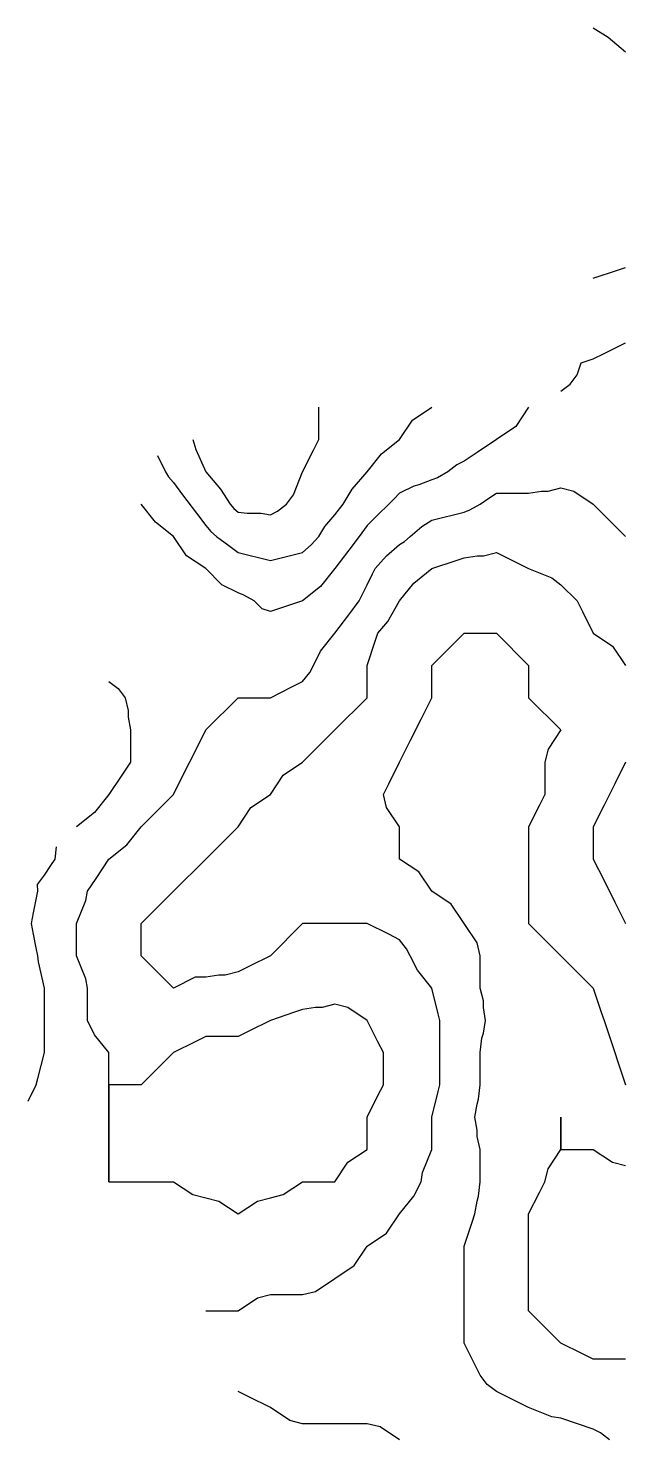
# Model space of a CAD drawing. Header units: inches. Extents: x 794995 to 811195, y 2485918 to 2508058.
# Drawn here: x 801160 to 801712, y 2504762 to 2506071 of the extents above; entities that cross this region are included whole.
import ezdxf

# ---------------------------------------------------------------- set-up
doc = ezdxf.new("R2010")
doc.units = ezdxf.units.IN
doc.header["$MEASUREMENT"] = 0
doc.layers.add('contour', color=7, linetype='Continuous')

msp = doc.modelspace()

# ---------------------------------------------------------------- linework, layer by layer
at = {"layer": 'contour'}
for points in [[(801715.2, 2506048.4), (801699, 2506062.2), (801685.2, 2506070.9)], [(801685.2, 2505838.4), (801707.7, 2505845.9), (801715.2, 2505848.4)], [(801655.2, 2505733.4), (801663.7, 2505739.8), (801670.2, 2505748.4), (801673.9, 2505759.6), (801685.2, 2505763.4), (801695.2, 2505768.4), (801715.2, 2505778.4)], [(801625.2, 2505718.4), (801613.2, 2505700.4), (801595.2, 2505688.4), (801577.2, 2505676.4), (801565.2, 2505668.4), (801558.5, 2505665), (801550.2, 2505658.4), (801540.6, 2505652.9), (801535.2, 2505650.9), (801523.2, 2505646.4), (801518.5, 2505645), (801505.2, 2505638.4), (801500.2, 2505633.4), (801495.2, 2505628.4), (801485.2, 2505618.4), (801475.2, 2505608.4), (801467.7, 2505598.4), (801458, 2505585.5), (801445.2, 2505568.4), (801431.8, 2505551.7), (801415.2, 2505538.4), (801392.7, 2505530.9), (801385.2, 2505528.4), (801377.7, 2505530.9), (801370.2, 2505538.4), (801360.6, 2505543.8), (801355.2, 2505545.9), (801340.2, 2505553.4), (801325.2, 2505568.4), (801307.2, 2505580.4), (801295.2, 2505598.4), (801278.5, 2505611.7), (801265.2, 2505628.4)], [(801280.2, 2505673.4), (801287.7, 2505658.4), (801290.5, 2505653.7), (801295.2, 2505648.4), (801303.7, 2505636.9), (801316.6, 2505619.8), (801325.2, 2505608.4), (801329.8, 2505603), (801335.2, 2505598.4), (801346.6, 2505589.8), (801355.2, 2505583.4), (801385.2, 2505575.9), (801415.2, 2505583.4), (801423.2, 2505590.4), (801430.2, 2505598.4), (801435.9, 2505607.6), (801445.2, 2505618.4), (801452.7, 2505628.4), (801461.3, 2505642.2), (801475.2, 2505658.4), (801488.5, 2505675), (801505.2, 2505688.4), (801517.2, 2505706.4), (801535.2, 2505718.4)], [(801313.2, 2505688.4), (801315.9, 2505679.1), (801325.2, 2505658.4), (801339, 2505642.2), (801347.7, 2505628.4), (801351.2, 2505624.4), (801355.2, 2505620.9), (801363.7, 2505619.8), (801376.6, 2505619.8), (801385.2, 2505618.4), (801391.8, 2505621.7), (801400.2, 2505628.4), (801406.6, 2505636.9), (801415.2, 2505658.4), (801425.2, 2505678.4), (801430.2, 2505688.4), (801430.2, 2505718.4)], [(801235.2, 2504998.4), (801235.2, 2505118.4), (801221.8, 2505135), (801215.2, 2505148.4), (801215.2, 2505178.4), (801213.7, 2505186.9), (801205.2, 2505208.4), (801205.2, 2505238.4), (801213.7, 2505259.8), (801215.2, 2505268.4), (801223.2, 2505280.4), (801235.2, 2505298.4), (801251.8, 2505311.7), (801265.2, 2505328.4), (801295.2, 2505358.4), (801305.2, 2505378.4), (801315.2, 2505398.4), (801325.2, 2505418.4), (801355.2, 2505448.4), (801385.2, 2505448.4), (801405.2, 2505458.4), (801415.2, 2505463.4), (801421.8, 2505471.7), (801425.2, 2505478.4), (801431.8, 2505491.7), (801445.2, 2505508.4), (801458, 2505525.5), (801467.7, 2505538.4), (801470.2, 2505543.4), (801475.2, 2505553.4), (801480.2, 2505563.4), (801482.7, 2505568.4), (801493.2, 2505580.4), (801505.2, 2505590.9), (801509.8, 2505593.7), (801515.2, 2505598.4), (801525.9, 2505607.6), (801535.2, 2505613.4), (801565.2, 2505620.9), (801570.6, 2505622.9), (801580.2, 2505628.4), (801589.2, 2505634.4), (801595.2, 2505638.4), (801625.2, 2505638.4), (801637.2, 2505640.4), (801643.2, 2505640.4), (801655.2, 2505643.4), (801667.2, 2505640.4), (801685.2, 2505628.4), (801715.2, 2505598.4)], [(801325.2, 2504878.4), (801355.2, 2504878.4), (801373.2, 2504890.4), (801385.2, 2504893.4), (801415.2, 2504893.4), (801427.2, 2504896.4), (801445.2, 2504908.4), (801463.2, 2504920.4), (801475.2, 2504938.4), (801493.2, 2504950.4), (801505.2, 2504968.4), (801518.5, 2504985), (801525.2, 2504998.4), (801526.6, 2505006.9), (801535.2, 2505028.4), (801535.2, 2505058.4), (801541.2, 2505082.4), (801542.7, 2505088.4), (801542.7, 2505148.4), (801541.2, 2505154.4), (801535.2, 2505178.4), (801521.8, 2505195), (801515.2, 2505208.4), (801511.8, 2505215), (801505.2, 2505223.4), (801495.2, 2505228.4), (801475.2, 2505238.4), (801415.2, 2505238.4), (801385.2, 2505208.4), (801365.2, 2505198.4), (801355.2, 2505193.4), (801343.2, 2505190.4), (801337.2, 2505190.4), (801325.2, 2505188.4), (801315.2, 2505188.4), (801295.2, 2505178.4), (801265.2, 2505208.4), (801265.2, 2505238.4), (801295.2, 2505268.4), (801325.2, 2505298.4), (801355.2, 2505328.4), (801367.2, 2505346.4), (801385.2, 2505358.4), (801397.2, 2505376.4), (801415.2, 2505388.4), (801445.2, 2505418.4), (801475.2, 2505448.4), (801475.2, 2505478.4), (801482.7, 2505500.9), (801485.2, 2505508.4), (801494.2, 2505519.3), (801505.2, 2505538.4), (801518.5, 2505555), (801535.2, 2505568.4), (801557.7, 2505575.9), (801565.2, 2505578.4), (801577.2, 2505580.4), (801583.2, 2505580.4), (801595.2, 2505583.4), (801605.2, 2505578.4), (801625.2, 2505568.4), (801646.6, 2505559.8), (801655.2, 2505553.4), (801670.2, 2505538.4), (801675.2, 2505528.4), (801685.2, 2505508.4), (801703.2, 2505496.4), (801715.2, 2505478.4)], [(801700.2, 2504758.4), (801691.8, 2504765), (801685.2, 2504768.4), (801655.2, 2504778.4), (801646.6, 2504779.8), (801625.2, 2504788.4), (801605.2, 2504798.4), (801595.2, 2504803.4), (801586.6, 2504809.8), (801580.2, 2504818.4), (801575.2, 2504828.4), (801565.2, 2504848.4), (801565.2, 2504938.4), (801572.7, 2504960.9), (801575.2, 2504968.4), (801577.2, 2504980.4), (801578.5, 2504985), (801580.2, 2504998.4), (801580.2, 2505028.4), (801577.2, 2505040.4), (801577.2, 2505046.4), (801575.2, 2505058.4), (801577.2, 2505070.4), (801578.5, 2505075), (801580.2, 2505088.4), (801580.2, 2505118.4), (801581.8, 2505131.7), (801583.2, 2505136.4), (801585.2, 2505148.4), (801583.2, 2505160.4), (801583.2, 2505166.4), (801580.2, 2505178.4), (801580.2, 2505208.4), (801577.2, 2505220.4), (801553.2, 2505256.4), (801535.2, 2505268.4), (801523.2, 2505286.4), (801505.2, 2505298.4), (801505.2, 2505328.4), (801493.2, 2505346.4), (801490.2, 2505358.4), (801495.2, 2505368.4), (801505.2, 2505388.4), (801515.2, 2505408.4), (801525.2, 2505428.4), (801535.2, 2505448.4), (801535.2, 2505478.4), (801565.2, 2505508.4), (801595.2, 2505508.4), (801625.2, 2505478.4), (801625.2, 2505448.4), (801655.2, 2505418.4), (801643.2, 2505400.4), (801640.2, 2505388.4), (801640.2, 2505358.4), (801635.2, 2505348.4), (801625.2, 2505328.4), (801625.2, 2505238.4), (801685.2, 2505178.4), (801692.7, 2505155.9), (801695.2, 2505148.4), (801705.2, 2505118.4), (801707.7, 2505110.9), (801715.2, 2505088.4)], [(801235.2, 2505463.4), (801243.7, 2505456.9), (801250.2, 2505448.4), (801253.2, 2505436.4), (801253.2, 2505430.4), (801255.2, 2505418.4), (801255.2, 2505388.4), (801247.2, 2505376.4), (801235.2, 2505358.4), (801221.8, 2505341.7), (801205.2, 2505328.4)], [(801715.2, 2505388.4), (801705.2, 2505368.4), (801700.2, 2505358.4), (801695.2, 2505348.4), (801685.2, 2505328.4), (801685.2, 2505298.4), (801695.2, 2505278.4), (801705.2, 2505258.4), (801715.2, 2505238.4)], [(801160.2, 2505073.4), (801167.7, 2505088.4), (801169.2, 2505094.4), (801175.2, 2505118.4), (801175.2, 2505178.4), (801169.7, 2505202.9), (801169.2, 2505208.4), (801167.7, 2505215.9), (801165.2, 2505228.4), (801163.2, 2505238.4), (801165.2, 2505248.4), (801167.7, 2505260.9), (801169.2, 2505268.4), (801168.7, 2505274.8), (801175.2, 2505283.4), (801181.2, 2505292.4), (801185.2, 2505298.4), (801186.4, 2505309.6)], [(801715.2, 2504833.4), (801685.2, 2504833.4), (801675.2, 2504838.4), (801655.2, 2504848.4), (801625.2, 2504878.4), (801625.2, 2504968.4), (801635.2, 2504988.4), (801640.2, 2504998.4), (801643.2, 2505010.4), (801655.2, 2505028.4), (801655.2, 2505058.4), (801655.2, 2505028.4), (801685.2, 2505028.4), (801703.2, 2505016.4), (801715.2, 2505013.4)], [(801505.2, 2504758.4), (801487.2, 2504770.4), (801475.2, 2504773.4), (801415.2, 2504773.4), (801403.2, 2504776.4), (801385.2, 2504788.4), (801365.2, 2504798.4), (801355.2, 2504803.4)]]:
    msp.add_lwpolyline(points, dxfattribs=at)
msp.add_lwpolyline([(801385.2, 2504983.4), (801397.2, 2504986.4), (801415.2, 2504998.4), (801445.2, 2504998.4), (801457.2, 2505016.4), (801475.2, 2505028.4), (801475.2, 2505058.4), (801485.2, 2505078.4), (801490.2, 2505088.4), (801490.2, 2505118.4), (801485.2, 2505128.4), (801475.2, 2505148.4), (801457.2, 2505160.4), (801445.2, 2505163.4), (801433.2, 2505160.4), (801427.2, 2505160.4), (801415.2, 2505158.4), (801407.7, 2505155.9), (801385.2, 2505148.4), (801365.2, 2505138.4), (801355.2, 2505133.4), (801325.2, 2505133.4), (801315.2, 2505128.4), (801295.2, 2505118.4), (801265.2, 2505088.4), (801235.2, 2505088.4), (801235.2, 2505058.4), (801235.2, 2504998.4), (801295.2, 2504998.4), (801313.2, 2504986.4), (801337.2, 2504980.4), (801355.2, 2504968.4), (801373.2, 2504980.4)], close=True, dxfattribs=at)

doc.saveas('drawing.dxf')
